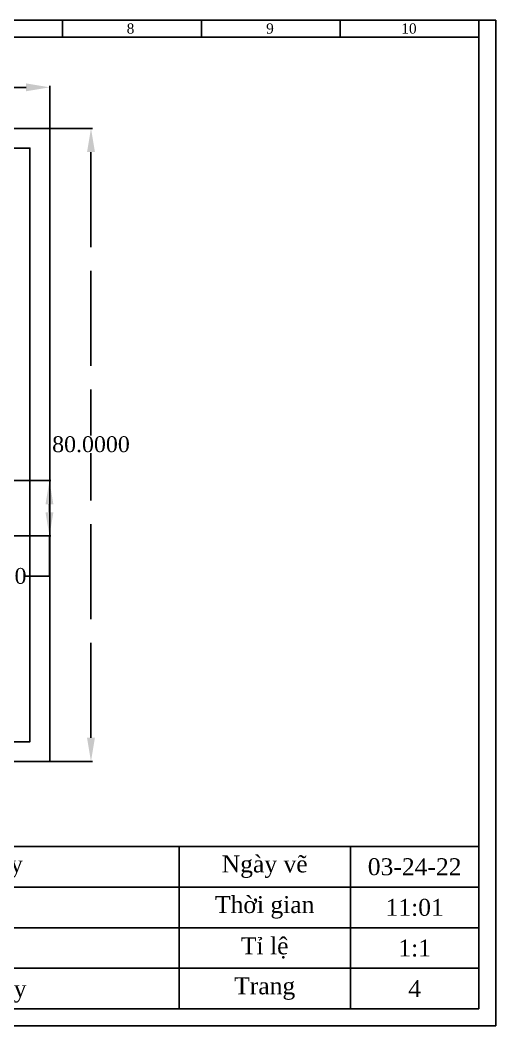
# Model space of a CAD drawing. Header units: centimetres. Extents: x 1 to 9408, y 0 to 2433.
# Drawn here: x 8929.3 to 8989.4, y 2306.2 to 2433.2 of the extents above; entities that cross this region are included whole.
import ezdxf
from ezdxf.enums import TextEntityAlignment as Align

# ---------------------------------------------------------------- set-up
doc = ezdxf.new("R2010")
doc.units = ezdxf.units.CM
doc.header["$MEASUREMENT"] = 0
doc.linetypes.add('ACAD_ISO02W100', pattern=[15, 12, -3])
doc.styles.get("Standard").update_dxf_attribs({"font": 'times.ttf', "height": 2})
doc.dimstyles.get("Standard").update_dxf_attribs({"dimtxt": 2, "dimasz": 3, "dimexe": 0.18, "dimexo": 0.0625, "dimgap": 0.09, "dimtad": 0, "dimtih": 1, "dimtoh": 1, "dimdec": 4, "dimzin": 0, "dimdsep": 46, "dimtxsty": 'Standard', "dimcen": 0.09, "dimclrd": 3, "dimclre": 3, "dimadec": 0, "dimazin": 0, "dimtfac": 1, "dimtdec": 4, "dimtofl": 0, "dimtmove": 0, "dimatfit": 3, "dimfxl": 1, "dimtolj": 1, "dimtzin": 0, "dimarcsym": 0})

# ---------------------------------------------------------------- blocks, each defined once
blk = doc.blocks.new('Template_A3_3')
for p, q in [((0, 297), (420, 297)), ((292, 292), (292, 297)), ((333, 292), (333, 297)), ((374, 292), (374, 297)), ((415, 292), (415, 297)), ((420, 297), (420, 0)), ((5, 292), (415, 292)), ((415, 292), (415, 5)), ((415, 53), (5, 53)), ((326.41, 53), (326.41, 5)), ((377.01, 53), (377.01, 5)), ((415, 41), (5, 41)), ((415, 29), (5, 29)), ((415, 17), (5, 17)), ((415, 5), (5, 5)), ((420, 0), (0, 0))]:
    blk.add_line(p, q)
at = {"attachment_point": 5}
for s, insert, char_height, width in [('8', (312.08, 294.5), 3, 4.3828), ('9', (353.27, 294.5), 3, 4.3828), ('10', (394.32, 294.5), 3, 4.3828), ('Tên công ty', (262.26, 47), 5, 41.1695), ('Ngày vẽ', (351.71, 47), 5, 32.2062), ('Thời gian', (351.71, 35), 5, 32.2062), ('Tỉ lệ', (351.71, 23), 5, 32.2062), ('Trang', (351.71, 11), 5, 32.2062)]:
    blk.add_mtext(s, dxfattribs=dict(at, insert=insert, char_height=char_height, width=width))
for tag, p in [('DATE', (396, 47)), ('NGUOIVE', (116.22, 35)), ('CONGTY', (262.26, 35)), ('TIME', (396, 35)), ('NGUOIKIEMTRA', (116.22, 23)), ('SCALE', (396, 23)), ('NGUOIPHEDUYET', (116.22, 11)), ('TENBANVE', (262.26, 11)), ('SHEET', (396, 11))]:
    blk.add_attdef(tag, text='', height=5).set_placement(p, align=Align.MIDDLE_CENTER)
at = {"flags": 9}
blk.add_attdef('WD_TB', (0, 0), '', height=5, dxfattribs=at)
blk = doc.blocks.new('*D2')
at = {"color": 3, "linetype": 'ACAD_ISO02W100', "lineweight": -2, "transparency": 16777216}
for p, q in [((8933.09, 2419.55), (8938.41, 2419.55)), ((8938.23, 2416.55), (8938.23, 2380.73)), ((8938.23, 2342.55), (8938.23, 2378.51)), ((8933.09, 2339.55), (8938.41, 2339.55))]:
    blk.add_line(p, q, dxfattribs=at)
at = {"color": 3, "transparency": 16777216}
for points in [[(8937.73, 2416.55), (8938.73, 2416.55), (8938.23, 2419.55)], [(8937.73, 2342.55), (8938.73, 2342.55), (8938.23, 2339.55)]]:
    blk.add_solid(points, dxfattribs=at)
at = {"layer": 'Defpoints', "color": 0, "transparency": 16777216}
for p in [(8933.02, 2419.55), (8938.23, 2419.55), (8933.02, 2339.55)]:
    blk.add_point(p, dxfattribs=at)
at = {"color": 0, "transparency": 16777216, "insert": (8938.23, 2379.62), "char_height": 2, "attachment_point": 5}
blk.add_mtext('\\A1;80.0000', dxfattribs=at)
blk = doc.blocks.new('*D24')
at = {"color": 3, "linetype": 'ACAD_ISO02W100', "lineweight": -2, "transparency": 16777216}
for p, q in [((8867.02, 2419.61), (8867.02, 2424.91)), ((8870.02, 2424.73), (8895.25, 2424.73)), ((8930.02, 2424.73), (8904.8, 2424.73)), ((8933.02, 2419.61), (8933.02, 2424.91))]:
    blk.add_line(p, q, dxfattribs=at)
at = {"color": 3, "transparency": 16777216}
for points in [[(8870.02, 2425.23), (8870.02, 2424.23), (8867.02, 2424.73)], [(8930.02, 2425.23), (8930.02, 2424.23), (8933.02, 2424.73)]]:
    blk.add_solid(points, dxfattribs=at)
at = {"layer": 'Defpoints', "color": 0, "transparency": 16777216}
for p in [(8933.02, 2424.73), (8867.02, 2419.55), (8933.02, 2419.55)]:
    blk.add_point(p, dxfattribs=at)
at = {"color": 0, "transparency": 16777216, "insert": (8900.02, 2424.73), "char_height": 2, "attachment_point": 5}
blk.add_mtext('\\A1;66.0000', dxfattribs=at)
blk = doc.blocks.new('*D26')
at = {"color": 3, "linetype": 'ACAD_ISO02W100', "lineweight": -2, "transparency": 16777216}
for p, q in [((8891.59, 2375.05), (8933.16, 2375.05)), ((8932.98, 2372.05), (8932.98, 2371.05)), ((8891.59, 2368.05), (8933.16, 2368.05)), ((8932.98, 2368.05), (8932.98, 2362.98)), ((8932.98, 2362.98), (8929.98, 2362.98))]:
    blk.add_line(p, q, dxfattribs=at)
at = {"color": 3, "transparency": 16777216}
for points in [[(8932.48, 2372.05), (8933.48, 2372.05), (8932.98, 2375.05)], [(8932.48, 2371.05), (8933.48, 2371.05), (8932.98, 2368.05)]]:
    blk.add_solid(points, dxfattribs=at)
at = {"layer": 'Defpoints', "color": 0, "transparency": 16777216}
for p in [(8891.52, 2375.05), (8891.52, 2368.05), (8932.98, 2368.05)]:
    blk.add_point(p, dxfattribs=at)
at = {"color": 0, "transparency": 16777216, "insert": (8925.93, 2362.98), "char_height": 2, "attachment_point": 5}
blk.add_mtext('\\A1;7.0000', dxfattribs=at)

msp = doc.modelspace()

# ---------------------------------------------------------------- linework, layer by layer
for p, q in [((8933.02307, 2419.55052), (8933.02307, 2339.55052)), ((8933.02307, 2419.55052), (8933.02307, 2370.55052)), ((8930.52307, 2342.05052), (8869.52307, 2342.05052))]:
    msp.add_line(p, q)
msp.add_lwpolyline([(8867.02307, 2419.55052), (8867.02307, 2339.55052), (8933.02307, 2339.55052), (8933.02307, 2419.55052)], close=True)
msp.add_lwpolyline([(8916.02307, 2417.05052), (8869.52307, 2417.05052), (8869.52307, 2342.05052), (8930.52307, 2342.05052), (8930.52307, 2417.05052), (8924.52307, 2417.05052)])

# ---------------------------------------------------------------- block references
ref = msp.add_blockref('Template_A3_3', (8809.70702, 2306.1544), dxfattribs=dict(xscale=0.4278423504730325, yscale=0.4278423504730325, zscale=0.4278423504730325))
ref.add_attrib('SHEET', '4', dxfattribs={"height": 2.13921}).set_placement((8979.13469, 2310.86067), align=Align.MIDDLE_CENTER)
ref.add_attrib('SCALE', '1:1', dxfattribs={"height": 2.139212}).set_placement((8979.13469, 2315.99478), align=Align.MIDDLE_CENTER)
ref.add_attrib('TIME', '11:01', dxfattribs={"height": 2.139212}).set_placement((8979.13469, 2321.12889), align=Align.MIDDLE_CENTER)
ref.add_attrib('DATE', '03-24-22', dxfattribs={"height": 2.139212}).set_placement((8979.13469, 2326.26299), align=Align.MIDDLE_CENTER)
ref.add_attrib('TENBANVE', 'Sơ đồ đi dây', dxfattribs={"height": 2.1392118}).set_placement((8921.91392, 2310.86067), align=Align.MIDDLE_CENTER)

# ---------------------------------------------------------------- dimensions: what is measured, and where the dimension line sits
dim = msp.add_linear_dim(base=(8933.02307, 2424.73255), p1=(8867.02307, 2419.55052), p2=(8933.02307, 2419.55052), dimstyle='Standard')
dim.commit()
dim.dimension.update_dxf_attribs({"geometry": '*D24', "text_midpoint": (8900.02307, 2424.73255)})
for base, p1, p2, angle, picture, middle in [((8938.22742, 2419.55052), (8933.02307, 2339.55052), (8933.02307, 2419.55052), 270, '*D2', (8938.22742, 2379.62429)), ((8932.97694, 2368.05052), (8891.52307, 2375.05052), (8891.52307, 2368.05052), 90, '*D26', (8925.9338, 2362.97566))]:
    dim = msp.add_linear_dim(base=base, p1=p1, p2=p2, angle=angle, dimstyle='Standard')
    dim.commit()
    dim.dimension.update_dxf_attribs({"geometry": picture, "text_midpoint": middle, "dimtype": 160})

doc.saveas('drawing.dxf')
